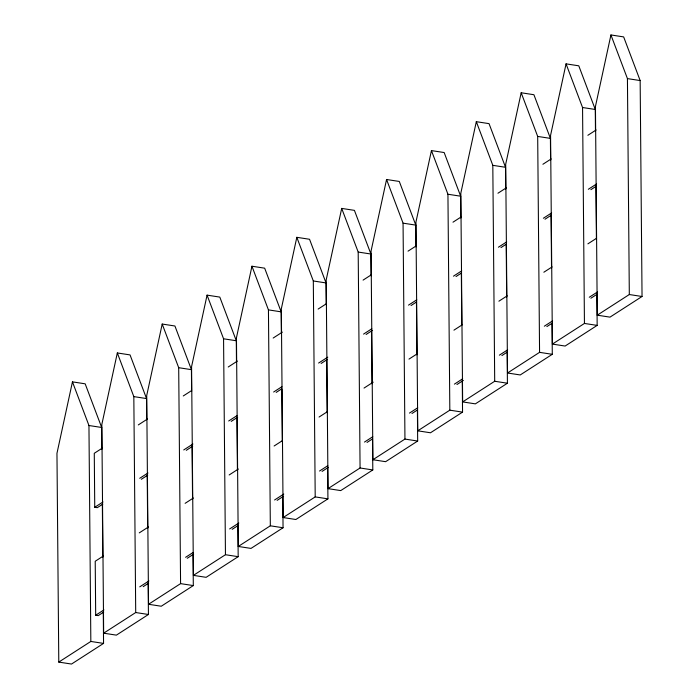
<?xml version="1.0" encoding="UTF-8"?>
<svg xmlns="http://www.w3.org/2000/svg" width="699" height="699" viewBox="0 0 699 699"><rect width="100%" height="100%" fill="white"/><g stroke="black" fill="none" stroke-linecap="round" stroke-linejoin="round"><path stroke-width="1.05" d="M101.862 449.282L101.678 427.473L85.173 383.821L72.451 381.864L56.96 453.354L58.786 662.093L71.508 664.05L103.557 643.403L103.286 611.774M146.729 419.286L146.545 398.57L130.049 354.909L117.327 352.951L101.836 424.442L103.653 633.189L116.383 635.138L148.433 614.491L148.153 582.87M191.613 391.466L191.421 369.657L174.925 325.996L162.203 324.048L146.711 395.529L148.529 604.277L161.251 606.234L193.308 585.579L193.038 555.05M236.48 362.554L236.297 340.745L219.801 297.092L207.07 295.135L191.578 366.626L193.405 575.364L206.126 577.322L238.176 556.675L237.905 525.045M281.348 332.558L281.164 311.841L264.668 268.18L251.946 266.223L236.454 337.713L238.272 546.461L251.002 548.409L283.051 527.762L282.78 496.141M326.232 304.738L326.04 282.929L309.543 239.268L296.822 237.319L281.33 308.801L283.147 517.548L295.869 519.506L327.927 498.85L327.648 467.229M371.108 275.825L370.916 254.017L354.419 210.364L341.697 208.407L326.197 279.897L328.023 488.636L340.745 490.593L372.803 469.946L372.523 438.317M415.975 246.922L415.791 225.113L399.295 181.452L386.564 179.494L371.073 250.985L372.899 459.732L385.621 461.681L417.67 441.034L417.408 410.496M460.851 218.009L460.658 196.201L444.162 152.539L431.44 150.591L415.949 222.072L417.766 430.82L430.497 432.777L462.546 412.122L462.266 380.501M505.726 189.097L505.534 167.288L489.038 123.636L476.316 121.678L460.824 193.169L462.642 401.908L475.364 403.865L507.422 383.218L507.142 351.588M550.602 160.193L550.41 138.385L533.914 94.723L521.183 92.766L505.692 164.256L507.518 373.004L520.239 374.952L552.289 354.306L552.027 323.768M595.469 131.281L595.286 109.472L578.781 65.811L566.059 63.862L550.567 135.344L552.393 344.091L565.115 346.049L597.164 325.393L596.894 293.772M610.935 34.95L595.443 106.44L597.261 315.179L609.991 317.136L642.04 296.49L640.153 80.56L623.657 36.907L610.935 34.95L627.431 78.603L629.318 294.532L597.261 315.179M102.535 447.972L94.278 453.293L94.749 507.273L97.292 507.666L102.797 504.119M138.315 424.922L147.489 419.007M183.269 395.957L191.526 390.636M228.224 367.001L237.398 361.086M273.178 338.036L282.352 332.13M318.132 309.072L326.389 303.759M363.087 280.116L371.344 274.794M408.041 251.151L416.298 245.83M452.996 222.186L461.253 216.873M497.95 193.23L506.207 187.909M542.905 164.265L551.161 158.944M587.859 135.3L596.116 129.988M94.749 507.273L103.006 501.952M139.704 478.308L147.961 472.996M183.741 449.938L192.915 444.031M228.695 420.981L236.952 415.66M273.65 392.017L281.907 386.696M318.604 363.052L327.779 357.145M363.559 334.096L371.816 328.775M408.513 305.131L416.77 299.81M453.468 276.175L461.724 270.854M498.422 247.21L506.679 241.889M543.376 218.245L551.633 212.924M588.331 189.289L596.588 183.968M141.329 479.296L147.751 475.154M186.284 450.331L192.706 446.198M231.238 421.375L237.66 417.233M276.192 392.41L281.697 388.862M321.147 363.445L327.569 359.312M366.101 334.489L372.523 330.347M411.056 305.524L416.56 301.977M456.01 276.559L461.515 273.012M500.965 247.603L506.469 244.056M545.002 219.233L551.424 215.091M590.873 189.674L596.378 186.126M103.478 555.932L95.221 561.253L95.684 615.234L98.236 615.627L103.74 612.079M139.258 532.883L148.433 526.976M185.13 503.332L193.387 498.011M229.167 474.962L238.342 469.046M274.122 445.997L282.379 440.676M319.076 417.041L327.333 411.72M364.03 388.076L373.205 382.161M408.985 359.111L417.242 353.79M453.939 330.155L462.196 324.834M498.894 301.19L507.151 295.869M543.848 272.226L552.105 266.913M587.885 243.855L596.142 238.542M95.684 615.234L103.941 609.912M139.73 586.863L148.904 580.956M185.602 557.313L192.941 552.586M229.639 528.942L238.813 523.035M274.593 499.977L283.768 494.071M319.548 471.021L327.805 465.7M364.502 442.056L372.759 436.735M409.457 413.092L417.714 407.779M454.411 384.135L462.668 378.814M499.366 355.171L507.623 349.849M544.32 326.206L552.577 320.893M589.274 297.25L597.531 291.929M143.19 586.662L148.695 583.123M187.227 558.291L193.649 554.158M232.182 529.335L238.604 525.194M277.136 500.37L283.558 496.238M322.09 471.406L328.513 467.273M367.045 442.45L372.55 438.902M411.999 413.485L417.504 409.937M456.954 384.529L463.376 380.387M501.908 355.564L507.413 352.016M546.863 326.599L552.367 323.052M590.9 298.228L597.322 294.096M58.786 662.093L90.835 641.446L103.557 643.403M103.653 633.189L135.711 612.534L148.433 614.491M148.529 604.277L180.578 583.63L193.308 585.579M193.405 575.364L225.454 554.718L238.176 556.675M238.272 546.461L270.33 525.805L283.051 527.762M283.147 517.548L315.205 496.902L327.927 498.85M328.023 488.636L360.072 467.989L372.803 469.946M372.899 459.732L404.948 439.077L417.67 441.034M417.766 430.82L449.824 410.173L462.546 412.122M462.642 401.908L494.7 381.261L507.422 383.218M507.518 373.004L539.567 352.348L552.289 354.306M552.393 344.091L584.443 323.445L597.164 325.393M627.431 78.603L640.153 80.56M566.059 63.862L582.555 107.515L595.286 109.472M521.183 92.766L537.688 136.427L550.41 138.385M476.316 121.678L492.812 165.331L505.534 167.288M431.44 150.591L447.937 194.243L460.658 196.201M386.564 179.494L403.061 223.156L415.791 225.113M341.697 208.407L358.194 252.059L370.916 254.017M629.318 294.532L642.04 296.49M296.822 237.319L313.318 280.972L326.04 282.929M251.946 266.223L268.442 309.884L281.164 311.841M207.07 295.135L223.566 338.788L236.297 340.745M162.203 324.048L178.699 367.7L191.421 369.657M117.327 352.951L133.824 396.613L146.545 398.57M72.451 381.864L88.948 425.516L101.678 427.473M595.95 185.812L596.413 239.241M582.555 107.515L584.443 323.445M551.074 214.715L551.537 268.154M537.688 136.427L539.567 352.348M506.207 244.72L506.67 297.066M492.812 165.331L494.7 381.261M461.331 272.54L461.786 324.886M447.937 194.243L449.824 410.173M416.455 301.444L416.919 354.882M403.061 223.156L404.948 439.077M371.588 331.448L372.051 383.795M358.194 252.059L360.072 467.989M326.704 359.269L327.176 412.698M313.318 280.972L315.205 496.902M281.846 389.264L282.3 441.611M268.442 309.884L270.33 525.805M236.97 418.177L237.424 470.523M223.566 338.788L225.454 554.718M192.085 445.997L192.557 499.427M178.699 367.7L180.578 583.63M147.209 474.901L147.681 528.339M133.824 396.613L135.711 612.534M102.342 503.813L102.805 557.252M88.948 425.516L90.835 641.446"/></g></svg>
